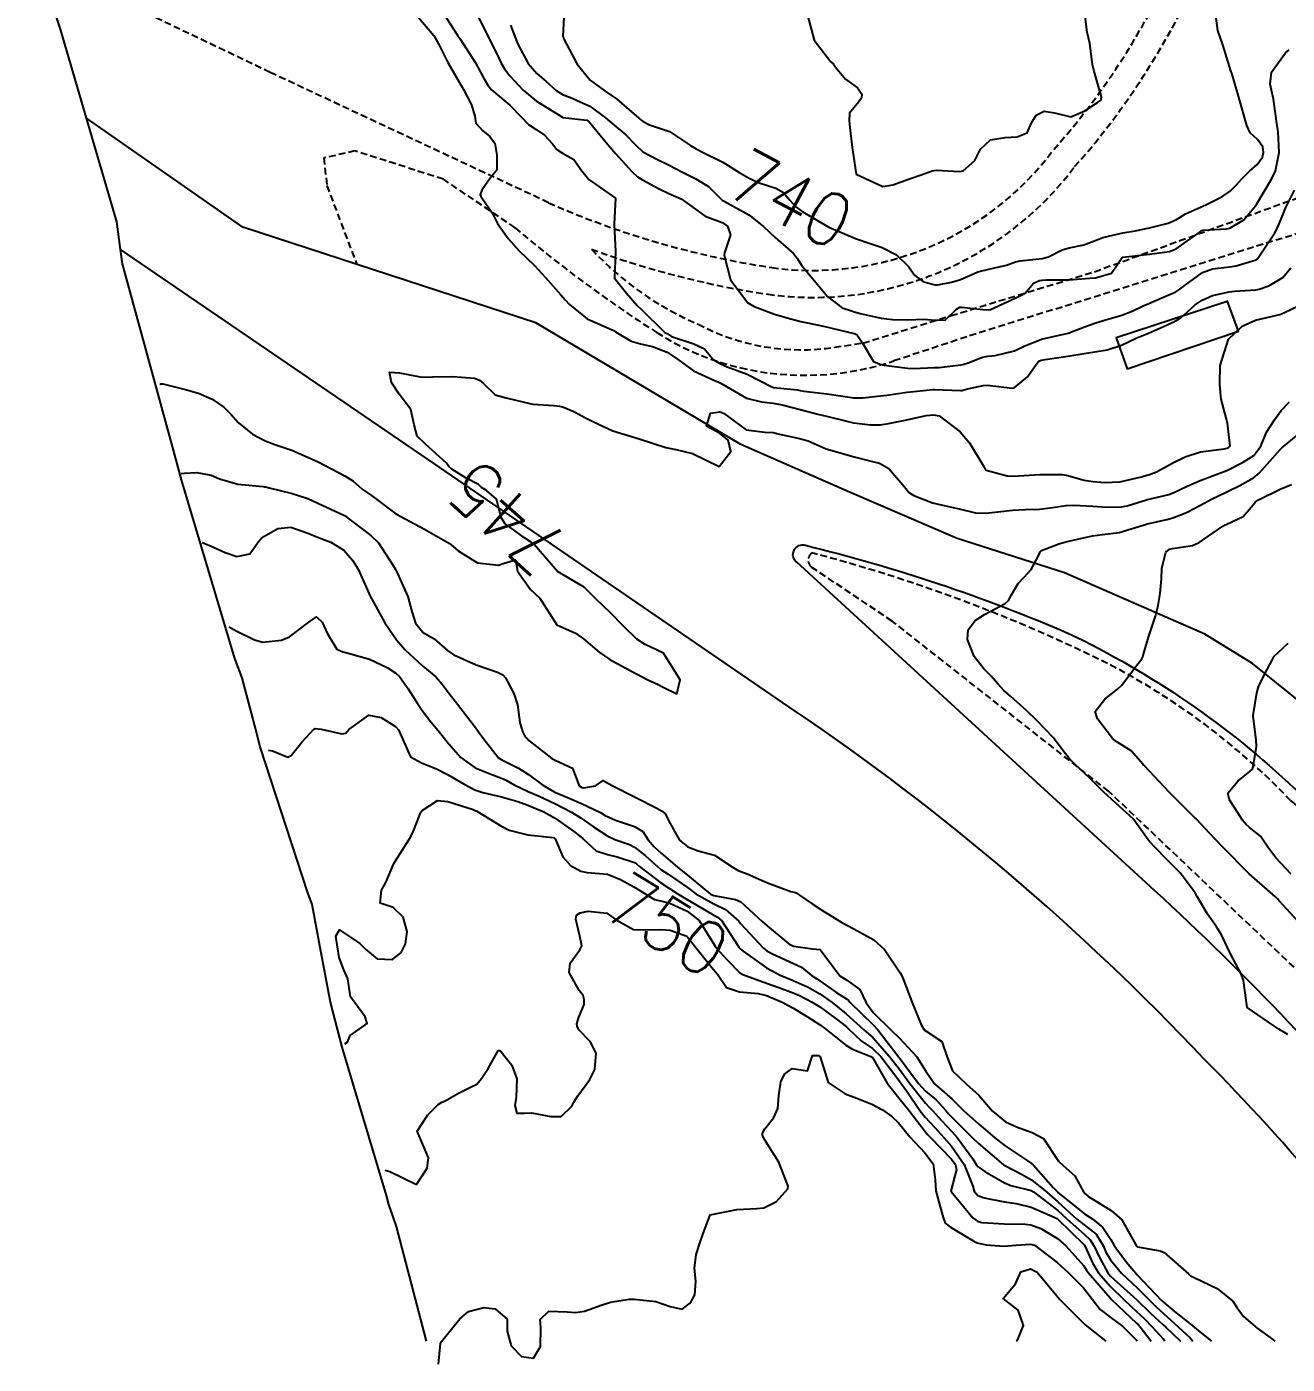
# Model space of a CAD drawing. Header units: metres. Extents: x 292545 to 299085, y 7450245 to 7463078.
# Drawn here: x 298630.8 to 298725.1, y 7450248.2 to 7450348.3 of the extents above; entities that cross this region are included whole.
import ezdxf
from ezdxf.enums import TextEntityAlignment as Align

# ---------------------------------------------------------------- set-up
doc = ezdxf.new("R2010")
doc.units = ezdxf.units.M
doc.linetypes.add('DASHED', pattern=[0.75, 0.5, -0.25])
for name, color, linetype in [('Area', 45, 'Continuous'), ('Canteiro', 45, 'DASHED'), ('Cotas', 45, 'Continuous'), ('Curvas de Nivel 1m', 11, 'Continuous'), ('Curvas de Nivel 5m', 15, 'Continuous'), ('Edificações', 30, 'Continuous'), ('Vias Primárias', 230, 'Continuous'), ('Vias Secundárias', 230, 'DASHED')]:
    doc.layers.add(name, color=color, linetype=linetype)
doc.styles.add('Style-STANDARD', font='STANDARD.shx')

msp = doc.modelspace()

# ---------------------------------------------------------------- linework, layer by layer
at = {"layer": 'Area'}
msp.add_polyline3d([(298660.71, 7450249.95, 756.61), (298658.45, 7450258.51, 760.94), (298657.88, 7450260.17, 765.58), (298657.7, 7450260.84, 765.24), (298654.4, 7450271.95, 750.36), (298653.52, 7450275.31, 750.09), (298652.87, 7450278.73, 758.83), (298652.14, 7450282.62, 764.3), (298651.82, 7450283.49, 763.78), (298648.25, 7450294.41, 749.06), (298647.87, 7450295.99, 758.89), (298646.91, 7450299.58, 748.51), (298646.36, 7450301.02, 749.22), (298642.38, 7450314.4, 745.64), (298641.7, 7450316.89, 745.4), (298637.96, 7450330.57, 744.81), (298637.81, 7450331.65, 744.82), (298637.54, 7450333.7, 744.84), (298633.31, 7450348.13, 744.28), (298630.79, 7450355.68, 744.31)], dxfattribs=at)
at = {"layer": 'Canteiro'}
msp.add_lwpolyline([(298748.26, 7450249.95), (298742.39, 7450258.86), (298727.8, 7450275.85), (298711.77, 7450291.08), (298695.55, 7450303.83), (298689.55, 7450307.85, -0.533471), (298689.55, 7450308.93, -0.051391), (298711.68, 7450300.65, -0.082781), (298725.4, 7450290.38, -0.064343), (298738.25, 7450277.12, -0.030883), (298752.03, 7450258.5, -0.023916), (298757.8, 7450249.95, -0.023916)], format="xyb", dxfattribs=at)
at = {"layer": 'Curvas de Nivel 1m', "flags": 128}
for points, elevation in [([(298659.54, 7450349.67), (298660.99, 7450347.99), (298661.25, 7450347.65), (298661.63, 7450346.99), (298662.3, 7450345.64), (298662.95, 7450344.52), (298663.48, 7450343.62), (298664.08, 7450342.47), (298664.31, 7450341.62), (298664.39, 7450341.1), (298664.9, 7450340.55), (298665.42, 7450340.13), (298665.83, 7450339.6), (298665.98, 7450338.69), (298665.96, 7450337.59), (298665.47, 7450336.99), (298664.85, 7450336.08), (298664.72, 7450335.74), (298664.76, 7450335.61), (298664.84, 7450335.51), (298665.62, 7450334.39), (298666.02, 7450333.59), (298666.81, 7450332.46), (298667.61, 7450331.57), (298668.78, 7450330.44), (298669.62, 7450329.55), (298670.76, 7450328.25), (298671.09, 7450327.87), (298671.4, 7450327.53), (298672.74, 7450326.44), (298674.59, 7450325.62), (298674.72, 7450325.57), (298674.85, 7450325.49), (298676.02, 7450324.78), (298676.71, 7450324.59), (298677.63, 7450324.38), (298678.71, 7450323.95), (298679.49, 7450323.43), (298680.69, 7450322.57), (298682.21, 7450321.86), (298682.68, 7450321.67), (298683.15, 7450321.39), (298684.66, 7450320.52), (298685.77, 7450320.25), (298686.66, 7450320.15), (298687.33, 7450320.01), (298688.66, 7450319.66), (298690, 7450319.31), (298690.65, 7450319.16), (298692.15, 7450318.78), (298692.65, 7450318.68), (298693.92, 7450318.53), (298694.65, 7450318.52), (298695.28, 7450318.61), (298696.65, 7450318.9), (298698.11, 7450319.21), (298698.65, 7450319.26), (298699.07, 7450319.2), (298700.64, 7450318), (298701.35, 7450317.17), (298702.43, 7450315.34), (298702.55, 7450315.16), (298702.6, 7450315.13), (298704.17, 7450314.71), (298704.6, 7450314.68), (298705.02, 7450314.7), (298706.6, 7450314.81), (298708.31, 7450314.8), (298708.6, 7450314.75), (298709.91, 7450314.38), (298710.59, 7450314.27), (298711.45, 7450314.2), (298712.59, 7450314.24), (298714.21, 7450314.62), (298714.6, 7450314.75), (298714.81, 7450314.8), (298715.33, 7450315), (298716.15, 7450315.46), (298716.61, 7450315.69), (298717.47, 7450316.12), (298718.62, 7450316.49), (298720.4, 7450316.72), (298720.62, 7450316.78), (298720.73, 7450316.83), (298720.85, 7450316.94), (298720.65, 7450318.65), (298720.58, 7450318.94), (298720.17, 7450320.45), (298720.12, 7450320.95), (298720.07, 7450321.57), (298720.09, 7450322.95), (298720.72, 7450324.94), (298721.75, 7450325.91), (298722.74, 7450326.34), (298724.66, 7450326.81), (298724.74, 7450326.84), (298724.78, 7450326.86), (298724.86, 7450326.89), (298726.12, 7450327.51)], 744), ([(298661.75, 7450349.64), (298662.98, 7450347.75), (298663.05, 7450347.63), (298663.19, 7450347.42), (298664.36, 7450345.62), (298664.95, 7450344.54), (298665.29, 7450343.95), (298665.58, 7450343.6), (298666.93, 7450342.43), (298667.79, 7450341.57), (298668.34, 7450341), (298668.9, 7450340.61), (298669.54, 7450340.19), (298670.13, 7450339.55), (298670.47, 7450339.13), (298670.89, 7450338.86), (298671.72, 7450338.37), (298672.34, 7450337.52), (298672.86, 7450336.89), (298674.84, 7450335.49), (298674.75, 7450333.56), (298674.75, 7450333.49), (298674.81, 7450332.51), (298674.85, 7450331.49), (298674.77, 7450329.49), (298675.66, 7450328.37), (298676.46, 7450327.46), (298676.75, 7450327.19), (298678.54, 7450325.44), (298678.66, 7450325.38), (298678.72, 7450325.35), (298679.04, 7450325.12), (298680.71, 7450324.59), (298681.5, 7450324.2), (298682.16, 7450323.4), (298682.7, 7450323.09), (298683.21, 7450322.87), (298684.69, 7450322.3), (298686.54, 7450321.35), (298686.67, 7450321.32), (298688.47, 7450321.13), (298688.67, 7450321.09), (298688.95, 7450321.04), (298690.67, 7450320.84), (298692.03, 7450320.64), (298692.67, 7450320.55), (298693.37, 7450320.55), (298694.67, 7450320.69), (298695.16, 7450320.75), (298696.67, 7450320.96), (298698.63, 7450321.16), (298698.67, 7450321.16), (298698.72, 7450321.16), (298700.67, 7450321.09), (298700.76, 7450321.09), (298701.1, 7450321.18), (298702.37, 7450321.47), (298702.68, 7450321.49), (298704.53, 7450321.27), (298704.68, 7450321.29), (298705.69, 7450322.12), (298706.37, 7450323.11), (298706.53, 7450323.28), (298706.71, 7450323.35), (298707.01, 7450323.41), (298708.71, 7450323.66), (298709.93, 7450323.85), (298710.71, 7450323.98), (298711.64, 7450324.12), (298712.72, 7450324.48), (298713.86, 7450325.02), (298714.73, 7450325.38), (298715.86, 7450325.87), (298716.74, 7450326.27), (298717.18, 7450326.54), (298717.65, 7450326.98), (298718.24, 7450327.49), (298718.76, 7450327.85), (298719.52, 7450328.19), (298720.77, 7450328.47), (298721.18, 7450328.52), (298722.77, 7450328.62), (298723.03, 7450328.66), (298723.75, 7450328.91), (298724.78, 7450329.55), (298725.39, 7450330.28)], 743), ([(298664.26, 7450349.62), (298664.99, 7450348.22), (298665.3, 7450347.61), (298665.86, 7450346.48), (298666.3, 7450345.59), (298666.54, 7450345.17), (298666.95, 7450344.65), (298667.95, 7450343.57), (298668.93, 7450342.74), (298670.88, 7450341.54), (298670.9, 7450341.53), (298670.91, 7450341.52), (298672.7, 7450341.31), (298672.91, 7450341.18), (298674.28, 7450339.5), (298674.88, 7450338.81), (298676.08, 7450337.47), (298676.49, 7450337.09), (298676.86, 7450336.86), (298678.11, 7450336.19), (298678.85, 7450335.83), (298679.77, 7450335.43), (298680.84, 7450334.65), (298681.55, 7450334.13), (298682.83, 7450333.65), (298683.23, 7450333.39), (298683.46, 7450332.74), (298683.01, 7450331.39), (298682.97, 7450331.21), (298683.45, 7450329.38), (298684.76, 7450327.66), (298685.23, 7450327.37), (298686.74, 7450326.8), (298687.87, 7450326.47), (298688.73, 7450326.26), (298690.06, 7450325.97), (298690.73, 7450325.82), (298691.15, 7450325.72), (298692.72, 7450325.35), (298692.9, 7450325.27), (298693.31, 7450324.68), (298694.15, 7450323.26), (298694.7, 7450323.03), (298694.96, 7450322.98), (298696.7, 7450322.76), (298697.18, 7450322.74), (298698.7, 7450322.8), (298699.07, 7450322.82), (298700.7, 7450323.01), (298700.84, 7450323.04), (298701.23, 7450323.17), (298702.31, 7450323.57), (298702.71, 7450323.65), (298703.26, 7450323.71), (298704.71, 7450324.05), (298705.44, 7450324.4), (298706.72, 7450324.92), (298707.5, 7450325.1), (298708.73, 7450325.39), (298709.95, 7450325.85), (298710.73, 7450326.13), (298711.45, 7450326.34), (298712.74, 7450326.72), (298713.52, 7450327.03), (298714.34, 7450327.42), (298714.75, 7450327.59), (298715.74, 7450328.02), (298716.77, 7450328.47), (298717.09, 7450328.67), (298717.47, 7450328.98), (298718.78, 7450329.93), (298719.53, 7450330.2), (298720.79, 7450330.34), (298721.3, 7450330.43), (298722.79, 7450330.87), (298722.87, 7450330.92), (298723.05, 7450331.17), (298724.19, 7450332.9), (298724.41, 7450333.31), (298724.83, 7450334.35), (298724.99, 7450334.74), (298725.07, 7450334.89), (298725.67, 7450336.07)], 742), ([(298667, 7450348.42), (298667.32, 7450347.58), (298667.54, 7450347.01), (298668.32, 7450345.57), (298668.96, 7450344.82), (298669.63, 7450344.23), (298670.4, 7450343.54), (298670.94, 7450343.21), (298671.42, 7450343.04), (298672.93, 7450342.37), (298674.11, 7450341.5), (298674.91, 7450340.81), (298675.63, 7450340.21), (298676.34, 7450339.47), (298676.89, 7450338.96), (298677.94, 7450338.39), (298678.87, 7450337.95), (298679.87, 7450337.43), (298680.86, 7450336.93), (298681.8, 7450336.36), (298682.77, 7450335.39), (298682.81, 7450335.35), (298682.84, 7450335.33), (298682.97, 7450335.26), (298684.83, 7450334.24), (298685.93, 7450333.36), (298686.81, 7450332.54), (298688.17, 7450331.33), (298688.45, 7450330.99), (298688.78, 7450330.48), (298689.71, 7450329.31), (298690.75, 7450328.1), (298691.8, 7450327.28), (298692.5, 7450327.04), (298692.74, 7450326.97), (298693.16, 7450326.84), (298694.74, 7450326.5), (298695.58, 7450326.39), (298696.73, 7450326.37), (298697.95, 7450326.43), (298698.73, 7450326.36), (298699.55, 7450326.38), (298700.38, 7450327.18), (298700.61, 7450327.32), (298700.75, 7450327.33), (298702.35, 7450327.16), (298702.74, 7450327.13), (298702.9, 7450327.16), (298704.17, 7450327.72), (298704.76, 7450328), (298705.5, 7450328.38), (298706.12, 7450329.12), (298706.58, 7450329.31), (298706.78, 7450329.35), (298707.05, 7450329.38), (298708.78, 7450329.38), (298710.35, 7450329.5), (298710.78, 7450329.53), (298711.97, 7450329.86), (298712.76, 7450331.04), (298712.78, 7450331.05), (298712.81, 7450331.06), (298714.8, 7450331.28), (298716.3, 7450331.49), (298716.8, 7450331.69), (298718.6, 7450332.96), (298718.72, 7450333.06), (298718.81, 7450333.09), (298720.57, 7450333.19), (298720.82, 7450333.24), (298721.88, 7450333.87), (298722.75, 7450334.92), (298722.79, 7450334.98), (298722.84, 7450335.05), (298723.95, 7450336.9), (298724.24, 7450337.53), (298724.51, 7450338.9), (298724.45, 7450340.44), (298724.37, 7450340.9), (298724.19, 7450342.16), (298724.08, 7450342.9), (298723.84, 7450344.02), (298723.95, 7450344.91), (298724.98, 7450346.37), (298725.27, 7450346.59)], 741), ([(298689.24, 7450349.08), (298689.72, 7450347.31), (298690.97, 7450345.68), (298691.17, 7450345.5), (298691.31, 7450345.29), (298692.06, 7450344.39), (298692.95, 7450343.75), (298693.28, 7450343.27), (298693.25, 7450342.96), (298692.93, 7450342.53), (298692.35, 7450341.85), (298692.33, 7450341.28), (298692.39, 7450340.76), (298692.56, 7450339.27), (298692.86, 7450337.27), (298694.85, 7450336.35), (298695.61, 7450336.49), (298696.86, 7450336.94), (298697.72, 7450337.22), (298698.54, 7450337.53), (298698.87, 7450337.59), (298700.56, 7450337.49), (298700.87, 7450337.53), (298701.75, 7450338.3), (298702.16, 7450339.16), (298702.9, 7450339.84), (298704.01, 7450340.03), (298704.9, 7450340.07), (298705.66, 7450340.37), (298705.97, 7450341.12), (298706.34, 7450341.7), (298706.92, 7450341.99), (298707.71, 7450341.88), (298708.92, 7450341.56), (298709.97, 7450342.02), (298710.93, 7450342.64), (298711.18, 7450342.81), (298711.22, 7450343.06), (298710.95, 7450344.01), (298710.64, 7450345.06), (298710.54, 7450345.49), (298710.35, 7450347.07), (298710.15, 7450347.91), (298710, 7450349.07)], 739), ([(298725.16, 7450272.88), (298724.49, 7450273.28), (298724.11, 7450273.54), (298722.12, 7450274.92), (298721.84, 7450276.92), (298721.66, 7450277.42), (298720.88, 7450278.93), (298720.19, 7450280.36), (298719.82, 7450280.95), (298719.15, 7450281.89), (298718.52, 7450282.97), (298718.41, 7450283.16), (298718.23, 7450283.49), (298717.1, 7450284.98), (298716.26, 7450285.84), (298715.12, 7450287.01), (298714.71, 7450287.45), (298714.28, 7450288.05), (298713.58, 7450289.03), (298712.3, 7450290.21), (298711.38, 7450291.05), (298710.33, 7450292.1), (298709.28, 7450293.08), (298708.8, 7450293.54), (298708.35, 7450294.12), (298707.62, 7450295.1), (298706.38, 7450296.4), (298705.64, 7450297.12), (298704.4, 7450298.21), (298703.91, 7450298.64), (298703.45, 7450299.14), (298702.96, 7450299.7), (298702.42, 7450300.25), (298701.7, 7450301.17), (298701.19, 7450302.44), (298701.24, 7450303.17), (298701.77, 7450303.87), (298702.47, 7450304.32), (298704.02, 7450305.14), (298704.26, 7450305.36), (298704.49, 7450305.79), (298704.98, 7450306.65), (298705.44, 7450307.12), (298705.96, 7450307.68), (298706.53, 7450308.76), (298706.62, 7450309.02), (298706.74, 7450309.11), (298708.03, 7450309.6), (298708.54, 7450309.76), (298709.43, 7450309.97), (298710.54, 7450310.2), (298711.3, 7450310.3), (298712.55, 7450310.46), (298714.34, 7450311.01), (298714.5, 7450311.07), (298714.55, 7450311.08), (298716.12, 7450311.43), (298716.56, 7450311.55), (298717.58, 7450311.96), (298718.58, 7450312.47), (298718.9, 7450312.65), (298719.45, 7450312.96), (298720.59, 7450313.51), (298721.56, 7450313.97), (298722.6, 7450314.55), (298723.03, 7450314.91), (298724.62, 7450316.69), (298724.72, 7450316.79), (298724.84, 7450316.89), (298725.82, 7450317.69)], 746), ([(298642.34, 7450314.87), (298642.59, 7450314.89), (298643.51, 7450314.95), (298644.59, 7450314.74), (298645.22, 7450314.47), (298646.59, 7450314.07), (298648.48, 7450313.9), (298648.58, 7450313.89), (298648.66, 7450313.87), (298648.92, 7450313.8), (298650.58, 7450313.41), (298651.82, 7450313), (298652.57, 7450312.65), (298654.56, 7450311.73), (298656.54, 7450310.24), (298657.11, 7450309.69), (298658.21, 7450307.99), (298658.38, 7450307.68), (298658.51, 7450307.45), (298659.31, 7450305.67), (298659.6, 7450304.54), (298659.88, 7450303.67), (298660.46, 7450302.98), (298661.29, 7450302.49), (298662.28, 7450301.63), (298662.44, 7450301.5), (298662.76, 7450301.31), (298664.43, 7450300.55), (298666.01, 7450300.01), (298666.42, 7450299.81), (298666.61, 7450299.59), (298667.23, 7450298.41), (298667.52, 7450297.57), (298667.69, 7450296.25), (298667.88, 7450295.57), (298668.05, 7450295.26), (298668.36, 7450294.9), (298670.08, 7450293.54), (298670.34, 7450293.43), (298671.63, 7450292.82), (298672.12, 7450291.51), (298672.32, 7450291.38), (298672.49, 7450291.34), (298673.35, 7450291.5), (298673.92, 7450291.9), (298674.32, 7450291.67), (298674.64, 7450291.49), (298676.31, 7450290.64), (298677.93, 7450289.82), (298678.3, 7450289.64), (298678.57, 7450289.44), (298678.82, 7450288.9), (298679.65, 7450287.43), (298680.27, 7450286.93), (298681.03, 7450286.64), (298682.26, 7450286.32), (298683.66, 7450285.38), (298684.04, 7450285.17), (298684.24, 7450285.1), (298684.69, 7450284.91), (298686.23, 7450284.24), (298687.98, 7450283.58), (298688.22, 7450283.53), (298688.38, 7450283.49), (298688.62, 7450283.32), (298689.57, 7450282.66), (298690.21, 7450282.24), (298691.79, 7450281.28), (298692.2, 7450281.04), (298692.68, 7450280.79), (298694.18, 7450279.97), (298694.98, 7450279.24), (298696.16, 7450277.5), (298696.29, 7450277.23), (298696.39, 7450276.99), (298697.08, 7450275.22), (298697.76, 7450273.56), (298697.98, 7450273.21), (298698.1, 7450273.14), (298699.26, 7450272.36), (298699.68, 7450271.19), (298700.07, 7450270.16), (298701.11, 7450269.17), (298702.04, 7450268.34), (298703.05, 7450267.15), (298704.03, 7450266.36), (298704.87, 7450265.97), (298706.02, 7450265.56), (298706.88, 7450265.1), (298707.99, 7450263.41), (298708.35, 7450263.08), (298709.23, 7450262.32), (298709.9, 7450261.07), (298709.96, 7450260.99), (298710.27, 7450260.75), (298711.94, 7450259.71), (298712.74, 7450259.03), (298713.79, 7450257.14), (298713.88, 7450257.02), (298713.91, 7450257), (298715.62, 7450256.71), (298715.91, 7450256.57), (298717.72, 7450254.97), (298717.89, 7450254.83), (298718.15, 7450254.7), (298719.88, 7450253.89), (298721.04, 7450252.93), (298721.37, 7450252.43), (298721.85, 7450251.79), (298722.87, 7450250.91), (298723.83, 7450250.21), (298724.18, 7450249.95)], 746), ([(298726.2, 7450281.04), (298724.52, 7450282.9), (298724.38, 7450283.05), (298724.23, 7450283.2), (298722.28, 7450284.92), (298722.24, 7450284.95), (298720.27, 7450286.94), (298719.29, 7450287.96), (298718.36, 7450288.97), (298718.33, 7450289), (298718.29, 7450289.04), (298716.31, 7450290.99), (298714.4, 7450293.02), (298714.37, 7450293.05), (298714.34, 7450293.1), (298713.44, 7450294.11), (298712.36, 7450294.79), (298712.05, 7450295.04), (298710.92, 7450296.52), (298710.75, 7450297.06), (298711.47, 7450297.98), (298712.41, 7450298.73), (298712.75, 7450299.03), (298713.7, 7450300.3), (298714.23, 7450301.01), (298714.3, 7450301.15), (298714.44, 7450301.61), (298714.75, 7450302.71), (298714.86, 7450303.01), (298715.27, 7450304.21), (298715.45, 7450305), (298715.6, 7450305.89), (298715.71, 7450307), (298715.74, 7450307.77), (298716.04, 7450308.99), (298716.32, 7450309.21), (298716.54, 7450309.25), (298718.03, 7450309.49), (298718.54, 7450309.71), (298720.31, 7450310.94), (298720.47, 7450311.03), (298720.55, 7450311.06), (298721.83, 7450311.66), (298722.58, 7450312.54), (298722.74, 7450312.76), (298722.97, 7450312.91), (298724.59, 7450313.71), (298725.43, 7450314.04)], 747), ([(298643.91, 7450309.71), (298644.53, 7450309.47), (298645.65, 7450308.96), (298646.52, 7450308.66), (298647.48, 7450308.86), (298648.17, 7450309.8), (298648.33, 7450310.01), (298648.54, 7450310.17), (298649.59, 7450310.75), (298650.55, 7450310.85), (298651.91, 7450310.39), (298652.54, 7450310.12), (298653.54, 7450309.74), (298654.53, 7450309.13), (298655.18, 7450308.38), (298655.6, 7450307.71), (298656.48, 7450305.7), (298657.58, 7450303.69), (298658.45, 7450302.42), (298659.1, 7450301.67), (298660.42, 7450300.46), (298661.4, 7450299.65), (298661.89, 7450299.12), (298662.4, 7450298.41), (298663.03, 7450297.62), (298664.38, 7450295.86), (298664.55, 7450295.61), (298665.01, 7450294.96), (298666.09, 7450293.59), (298666.34, 7450293.44), (298667.6, 7450292.83), (298668.33, 7450292.34), (298669.41, 7450291.55), (298670.32, 7450291.03), (298671.2, 7450290.64), (298672.3, 7450290.19), (298673.73, 7450289.5), (298674.08, 7450289.29), (298674.29, 7450289.17), (298674.84, 7450288.93), (298676.28, 7450288.45), (298676.89, 7450288.07), (298677.3, 7450287.45), (298677.75, 7450286.93), (298678.26, 7450286.46), (298679.47, 7450285.43), (298680.24, 7450284.81), (298681.96, 7450283.4), (298682.22, 7450283.28), (298683.84, 7450283), (298684.22, 7450282.82), (298685.82, 7450281.35), (298686.2, 7450281.02), (298687.83, 7450279.68), (298688.18, 7450279.49), (298689.6, 7450279.31), (298690.13, 7450279.26), (298690.17, 7450279.24), (298691.64, 7450277.29), (298692.15, 7450276.95), (298693.14, 7450276.26), (298693.61, 7450275.26), (298694.12, 7450274.54), (298695.46, 7450273.24), (298696.1, 7450272.61), (298697.41, 7450271.22), (298698.07, 7450270.14), (298698.71, 7450269.2), (298699.44, 7450268.58), (298700.04, 7450268.04), (298700.92, 7450267.17), (298702.02, 7450266.2), (298703.24, 7450265.15), (298704, 7450264.55), (298705.65, 7450263.45), (298705.98, 7450263.23), (298706.12, 7450263.11), (298707.61, 7450261.45), (298707.95, 7450261.09), (298707.96, 7450261.07), (298708.06, 7450260.99), (298709.94, 7450259.46), (298710.57, 7450259.06), (298711.32, 7450258.45), (298711.92, 7450257.55), (298712.2, 7450257.04), (298713.2, 7450255.73), (298713.78, 7450255.02), (298713.89, 7450254.9), (298715.72, 7450252.99), (298715.79, 7450252.92), (298715.86, 7450252.86), (298716.69, 7450252.15), (298717.85, 7450251.23), (298718.17, 7450250.97), (298719.44, 7450249.95)], 747), ([(298645.93, 7450303.4), (298646.46, 7450303.11), (298647.84, 7450302.42), (298648.45, 7450302.26), (298649.85, 7450302.39), (298650.45, 7450302.64), (298651.9, 7450303.76), (298652.47, 7450304.15), (298652.91, 7450303.75), (298653.27, 7450302.93), (298654, 7450301.73), (298654.44, 7450301.54), (298654.68, 7450301.49), (298656.43, 7450300.97), (298657.75, 7450300.36), (298658.42, 7450299.93), (298658.68, 7450299.68), (298659.33, 7450298.75), (298660.03, 7450297.66), (298660.39, 7450297.15), (298661.03, 7450296.3), (298661.57, 7450295.64), (298662.36, 7450294.67), (298663.28, 7450293.62), (298664.34, 7450292.84), (298665.59, 7450292.34), (298666.33, 7450292.08), (298666.66, 7450291.92), (298667.27, 7450291.58), (298668.32, 7450291.08), (298669.14, 7450290.72), (298670.3, 7450290.18), (298671.55, 7450289.53), (298672.29, 7450289.07), (298673.21, 7450288.44), (298674.28, 7450287.74), (298674.81, 7450287.48), (298675.9, 7450287.1), (298676.27, 7450286.92), (298677.08, 7450286.28), (298678.01, 7450285.44), (298678.25, 7450285.25), (298678.79, 7450284.89), (298680.23, 7450283.88), (298680.87, 7450283.41), (298682.22, 7450282.66), (298683.07, 7450282.25), (298684.07, 7450281.37), (298684.2, 7450281.2), (298685.93, 7450279.35), (298686.17, 7450279.16), (298686.59, 7450278.92), (298688.16, 7450278.21), (298688.76, 7450277.93), (298689.52, 7450277.31), (298689.91, 7450277.06), (298690.15, 7450276.91), (298691.42, 7450276.01), (298692.14, 7450275.55), (298692.29, 7450275.43), (298692.42, 7450275.28), (298694.11, 7450273.63), (298694.47, 7450273.25), (298695.82, 7450271.5), (298696.03, 7450271.23), (298696.08, 7450271.16), (298697.52, 7450269.22), (298698.05, 7450268.66), (298698.84, 7450268), (298699.58, 7450267.19), (298699.78, 7450266.94), (298700.03, 7450266.69), (298701.57, 7450265.16), (298702.01, 7450264.74), (298703.89, 7450263.14), (298703.98, 7450263.08), (298705.28, 7450262.42), (298705.97, 7450262.02), (298707.12, 7450261.1), (298707.95, 7450260.36), (298709.38, 7450259.08), (298709.93, 7450258.65), (298710.82, 7450257.95), (298711.36, 7450257.05), (298711.53, 7450256.66), (298711.9, 7450256.02), (298712.72, 7450255.03), (298713.88, 7450253.92), (298714.81, 7450253.01), (298715.34, 7450252.48), (298715.85, 7450252.02), (298716.99, 7450250.98), (298717.83, 7450250.22), (298718.05, 7450249.95)], 748), ([(298725.41, 7450284.88), (298724.26, 7450286.11), (298723.66, 7450286.91), (298723.11, 7450287.74), (298722.29, 7450288.39), (298722.01, 7450288.64), (298721.77, 7450288.93), (298720.79, 7450290.46), (298720.67, 7450290.94), (298721.41, 7450291.85), (298722.34, 7450292.59), (298722.51, 7450292.75), (298722.58, 7450292.92), (298722.83, 7450294.44), (298722.8, 7450294.92), (298722.58, 7450296.73), (298722.59, 7450296.92), (298722.85, 7450298.47), (298722.97, 7450298.91), (298723.44, 7450299.89), (298723.99, 7450300.9), (298724.14, 7450301.2), (298724.44, 7450301.48), (298725.18, 7450302.17)], 748), ([(298648.89, 7450294.17), (298649.19, 7450294.12), (298650.34, 7450293.65), (298650.59, 7450293.78), (298651.37, 7450294.76), (298652.27, 7450295.75), (298652.37, 7450295.79), (298652.83, 7450295.75), (298654.37, 7450295.38), (298654.67, 7450295.43), (298654.9, 7450295.72), (298656.38, 7450296.78), (298657.31, 7450296.62), (298658.38, 7450295.94), (298658.6, 7450295.68), (298658.84, 7450295.2), (298659.5, 7450293.67), (298660.34, 7450293.23), (298661.45, 7450292.76), (298662.33, 7450292.33), (298663.52, 7450291.62), (298664.32, 7450291.19), (298664.93, 7450290.99), (298666.31, 7450290.68), (298667.55, 7450290.33), (298668.3, 7450290.05), (298669.48, 7450289.55), (298670.29, 7450289.11), (298671.7, 7450288.11), (298672.27, 7450287.67), (298672.37, 7450287.61), (298672.46, 7450287.52), (298673.39, 7450286.63), (298674.26, 7450286.35), (298674.97, 7450286.19), (298676.26, 7450285.76), (298676.43, 7450285.65), (298676.65, 7450285.46), (298678.23, 7450284.24), (298679.47, 7450283.43), (298680.22, 7450283), (298681.23, 7450282.39), (298682.21, 7450281.83), (298682.49, 7450281.68), (298682.8, 7450281.39), (298684, 7450279.55), (298684.11, 7450279.37), (298684.14, 7450279.34), (298684.17, 7450279.3), (298684.41, 7450279.13), (298686.16, 7450277.89), (298687.17, 7450277.34), (298688.15, 7450276.93), (298689.26, 7450276.43), (298690.14, 7450275.94), (298691.07, 7450275.29), (298692.12, 7450274.44), (298693.41, 7450273.26), (298693.79, 7450272.94), (298694.1, 7450272.67), (298695.36, 7450271.24), (298696.07, 7450270.31), (298696.88, 7450269.22), (298698.04, 7450267.76), (298698.3, 7450267.48), (298698.57, 7450267.2), (298699.26, 7450266.43), (298700.02, 7450265.64), (298700.42, 7450265.18), (298701.58, 7450263.58), (298701.85, 7450263.16), (298701.98, 7450262.98), (298702.49, 7450262.64), (298703.97, 7450261.78), (298704.43, 7450261.59), (298705.96, 7450261.21), (298706.14, 7450261.11), (298707.94, 7450259.71), (298708.66, 7450259.08), (298709.92, 7450257.95), (298710.38, 7450257.53), (298710.68, 7450257.06), (298711.06, 7450256.2), (298711.69, 7450255.04), (298711.89, 7450254.8), (298713.86, 7450253.02), (298714.89, 7450252.04), (298715.84, 7450251.16), (298716.03, 7450250.99), (298717.14, 7450249.95)], 749), ([(298657.62, 7450262.73), (298657.97, 7450262.63), (298659.96, 7450261.66), (298660.75, 7450262.88), (298660.86, 7450263.65), (298660.01, 7450265.66), (298660.81, 7450266.87), (298661.59, 7450267.64), (298661.86, 7450267.82), (298662.04, 7450267.91), (298663.15, 7450268.52), (298664.05, 7450268.98), (298664.48, 7450269.18), (298664.83, 7450269.6), (298665.33, 7450270.34), (298666.01, 7450271.59), (298666.03, 7450271.64), (298666.08, 7450271.68), (298666.18, 7450271.69), (298666.3, 7450271.59), (298667.09, 7450270.59), (298667.46, 7450269.57), (298667.42, 7450268.19), (298667.32, 7450267.57), (298667.46, 7450267.01), (298668.03, 7450267.01), (298668.56, 7450267.02), (298670.02, 7450266.74), (298670.79, 7450266.76), (298671.59, 7450267.52), (298671.74, 7450267.82), (298672.04, 7450268.3), (298672.94, 7450269.51), (298673.31, 7450270.26), (298673.4, 7450271.5), (298672.95, 7450272.36), (298672.1, 7450273.23), (298671.97, 7450273.52), (298671.95, 7450273.68), (298672.11, 7450274.19), (298672.5, 7450275.14), (298672.51, 7450275.51), (298672.44, 7450275.82), (298672.14, 7450276.18), (298671.39, 7450277.53), (298671.45, 7450278.24), (298672.17, 7450279.22), (298672.33, 7450279.52), (298672.18, 7450280.25), (298671.88, 7450281.52), (298671.92, 7450281.81), (298672.21, 7450281.99), (298672.81, 7450282.11), (298674.21, 7450281.96), (298674.9, 7450281.48), (298676.19, 7450280.74), (298676.93, 7450280.72), (298678.19, 7450280.74), (298678.94, 7450280.69), (298680.19, 7450280.24), (298680.87, 7450279.41), (298682.16, 7450277.78), (298682.34, 7450277.58), (298682.47, 7450277.4), (298683.16, 7450276.4), (298684.14, 7450276.08), (298685.53, 7450275.97), (298686.14, 7450275.81), (298687.28, 7450275.34), (298688.13, 7450274.88), (298689.22, 7450274.21), (298690.11, 7450273.63), (298690.58, 7450273.3), (298692.09, 7450272.09), (298692.59, 7450271.78), (298693.95, 7450271.25), (298694.08, 7450271.16), (298695.18, 7450269.24), (298696.04, 7450268.16), (298696.79, 7450267.22), (298698.02, 7450265.63), (298698.21, 7450265.4), (298698.4, 7450265.2), (298699.99, 7450263.55), (298700.26, 7450263.18), (298700.37, 7450262.79), (298699.96, 7450261.27), (298699.95, 7450261.18), (298699.96, 7450261.14), (298701.6, 7450259.16), (298701.93, 7450258.92), (298702.27, 7450258.82), (298703.93, 7450258.71), (298705.51, 7450258.7), (298705.93, 7450258.65), (298706.67, 7450258.36), (298707.92, 7450257.62), (298708.56, 7450257.08), (298709.9, 7450255.58), (298710.09, 7450255.26), (298710.22, 7450255.07), (298711.86, 7450253.18), (298712, 7450253.04), (298713.85, 7450251.29), (298713.98, 7450251.16), (298714.12, 7450251.02), (298714.93, 7450249.95)], 751), ([(298661.61, 7450248.21), (298661.76, 7450249.76), (298661.83, 7450249.91), (298663.21, 7450251.62), (298663.85, 7450252.15), (298665, 7450252.45), (298665.85, 7450252.35), (298666.74, 7450251.58), (298666.73, 7450250.68), (298667.03, 7450249.58), (298667.81, 7450248.78), (298668.71, 7450248.66), (298669.23, 7450249.55), (298669.26, 7450250.97), (298669.22, 7450251.55), (298669.85, 7450252.18), (298671.24, 7450252.14), (298671.85, 7450252.08), (298672.52, 7450252.18), (298673.85, 7450252.65), (298674.48, 7450252.86), (298675.86, 7450253.08), (298676.25, 7450253.08), (298677.86, 7450252.9), (298678.95, 7450252.53), (298679.85, 7450252.34), (298680.47, 7450252.8), (298680.79, 7450253.41), (298680.85, 7450254.44), (298680.76, 7450255.41), (298680.89, 7450256.42), (298681.2, 7450257.41), (298681.39, 7450257.93), (298681.94, 7450259.4), (298683.94, 7450259.8), (298685.43, 7450259.87), (298685.94, 7450259.92), (298686.89, 7450260.4), (298687.74, 7450261.33), (298687.77, 7450261.53), (298687.08, 7450263.34), (298686.01, 7450265.03), (298685.86, 7450265.35), (298685.86, 7450265.51), (298686.02, 7450265.83), (298686.69, 7450266.68), (298686.99, 7450267.34), (298687.06, 7450268.32), (298687.22, 7450269.34), (298687.49, 7450269.91), (298688.07, 7450270.35), (298689.21, 7450270.17), (298689.58, 7450271.31), (298690.08, 7450271.31), (298690.12, 7450271.3), (298690.16, 7450271.22), (298690.77, 7450269.29), (298692.04, 7450268.46), (298692.9, 7450268.12), (298694.04, 7450267.68), (298694.82, 7450267.24), (298695.54, 7450266.75), (298696.02, 7450266.28), (298696.87, 7450265.22), (298698, 7450264.04), (298698.62, 7450263.2), (298698.78, 7450262), (298698.82, 7450261.2), (298699.15, 7450259.99), (298699.36, 7450259.19), (298699.52, 7450258.78), (298699.93, 7450258.47), (298701.66, 7450257.42), (298701.91, 7450257.3), (298702.58, 7450257.15), (298703.91, 7450257.06), (298704.8, 7450257.13), (298705.91, 7450257.19), (298706.2, 7450257.11), (298707.9, 7450255.82), (298708.72, 7450255.08), (298709.88, 7450253.94), (298710.55, 7450253.06), (298711.12, 7450252.32), (298711.85, 7450251.76), (298712.81, 7450251.03), (298713.83, 7450250), (298713.86, 7450249.95)], 752), ([(298704.86, 7450249.95), (298704.94, 7450250.01), (298705.37, 7450251.12), (298704.99, 7450252.25), (298703.86, 7450253.14), (298704.79, 7450254.22), (298705.18, 7450255.12), (298705.9, 7450255.34), (298706.4, 7450255.1), (298707.87, 7450253.33), (298708.08, 7450253.09), (298709.85, 7450251.3), (298709.97, 7450251.19), (298710.12, 7450251.07), (298711.55, 7450249.95)], 753)]:
    msp.add_lwpolyline(points, dxfattribs=dict(at, elevation=elevation))
at = {"layer": 'Curvas de Nivel 5m', "flags": 128}
for points, elevation in [([(298671.01, 7450349.53), (298670.92, 7450347.59), (298670.94, 7450347.53), (298670.95, 7450347.5), (298670.98, 7450347.39), (298671.97, 7450345.52), (298672.95, 7450344.31), (298674.07, 7450343.5), (298674.93, 7450342.91), (298676.6, 7450341.46), (298676.77, 7450341.32), (298676.91, 7450341.22), (298677.4, 7450340.96), (298678.9, 7450340.47), (298680.47, 7450339.42), (298680.89, 7450339.17), (298681.37, 7450338.93), (298682.87, 7450338.17), (298684.16, 7450337.38), (298684.86, 7450336.97), (298685.59, 7450336.63), (298686.85, 7450336.23), (298687.42, 7450335.91), (298687.9, 7450335.33), (298688.35, 7450334.84), (298688.83, 7450334.49), (298690.82, 7450333.3), (298692.81, 7450332.47), (298693.99, 7450332.07), (298694.8, 7450331.79), (298695.89, 7450331.24), (298696.78, 7450330.37), (298697.25, 7450329.7), (298697.9, 7450329.21), (298698.77, 7450328.99), (298698.98, 7450328.99), (298699.99, 7450329.19), (298700.6, 7450329.36), (298700.78, 7450329.44), (298701.97, 7450329.97), (298702.78, 7450330.17), (298704.11, 7450330.46), (298704.79, 7450330.71), (298705.13, 7450330.79), (298706.79, 7450330.97), (298707.26, 7450331.1), (298708.27, 7450331.62), (298708.8, 7450331.76), (298709.9, 7450331.98), (298710.81, 7450332.35), (298711.32, 7450332.55), (298712.82, 7450332.89), (298713.73, 7450333.03), (298714.82, 7450333.26), (298716.2, 7450333.62), (298716.83, 7450333.89), (298717.51, 7450334.3), (298718.84, 7450334.92), (298718.88, 7450334.93), (298718.97, 7450334.96), (298720.22, 7450335.58), (298720.85, 7450336.01), (298721.32, 7450336.47), (298721.72, 7450336.93), (298722.29, 7450337.51), (298722.88, 7450337.99), (298723.26, 7450338.54), (298723.35, 7450338.91), (298723.3, 7450339.32), (298722.9, 7450339.87), (298722.35, 7450340.37), (298722.09, 7450340.93), (298721.78, 7450342.08), (298721.53, 7450342.93), (298720.96, 7450344.83), (298720.93, 7450344.94), (298720.9, 7450345), (298720.29, 7450346.95), (298719.92, 7450348.03), (298719.79, 7450348.95)], 740), ([(298640.76, 7450321.56), (298640.79, 7450321.57), (298640.83, 7450321.59), (298640.98, 7450321.59), (298642.67, 7450321.17), (298643.64, 7450320.89), (298644.66, 7450320.44), (298645.53, 7450319.84), (298646.1, 7450319.28), (298646.64, 7450318.68), (298647.69, 7450317.81), (298648.63, 7450317.32), (298649.36, 7450317.05), (298650.62, 7450316.62), (298652.6, 7450315.75), (298654.59, 7450314.69), (298655.2, 7450314.33), (298655.88, 7450313.71), (298656.3, 7450313.43), (298656.58, 7450313.24), (298658.32, 7450311.93), (298658.56, 7450311.77), (298658.74, 7450311.68), (298660.55, 7450310.71), (298662.42, 7450309.63), (298662.49, 7450309.59), (298662.53, 7450309.56), (298663.07, 7450309.09), (298664.52, 7450308.2), (298666.09, 7450308.02), (298666.52, 7450308.16), (298667.36, 7450308.42), (298667.52, 7450307.57), (298668.49, 7450306.2), (298669.18, 7450305.55), (298670.46, 7450303.54), (298671.86, 7450302.93), (298672.45, 7450302.5), (298673.63, 7450301.5), (298674.43, 7450300.96), (298675.61, 7450300.3), (298676.42, 7450299.87), (298677.21, 7450299.46), (298678.05, 7450299.08), (298678.41, 7450298.89), (298679.45, 7450298.39), (298679.7, 7450299.43), (298678.44, 7450301.44), (298677.07, 7450302.08), (298676.45, 7450302.47), (298675.42, 7450303.48), (298674.47, 7450304.44), (298673.38, 7450305.5), (298672.5, 7450306.36), (298670.51, 7450307.54), (298668.76, 7450309.56), (298668.54, 7450309.74), (298668.04, 7450310.06), (298666.56, 7450311.14), (298666.29, 7450311.58), (298665.95, 7450312.96), (298665.2, 7450313.6), (298664.82, 7450313.84), (298664.59, 7450314.05), (298663.68, 7450314.53), (298662.6, 7450315.19), (298662.38, 7450315.41), (298662.19, 7450315.64), (298660.62, 7450317.07), (298660, 7450317.67), (298659.79, 7450318.52), (298659.53, 7450319.67), (298658.67, 7450320.82), (298658.08, 7450321.69), (298657.93, 7450322.45), (298658.69, 7450322.42), (298660.24, 7450322.11), (298660.69, 7450322.09), (298661.15, 7450322.11), (298662.68, 7450322.13), (298664.29, 7450322.01), (298664.68, 7450321.85), (298664.98, 7450321.61), (298665.85, 7450320.77), (298666.66, 7450320.54), (298668.01, 7450320.21), (298668.66, 7450320.07), (298670.23, 7450319.97), (298670.66, 7450319.91), (298670.96, 7450319.84), (298671.74, 7450319.52), (298672.33, 7450319.19), (298672.65, 7450319.02), (298673.58, 7450318.56), (298674.64, 7450318.08), (298676.63, 7450317.47), (298678.62, 7450316.83), (298679.37, 7450316.68), (298680.62, 7450316.36), (298682.6, 7450315.39), (298683.47, 7450316.53), (298683.28, 7450317.38), (298682.64, 7450317.9), (298681.67, 7450318.43), (298681.95, 7450319.4), (298682.65, 7450319.49), (298682.92, 7450319.39), (298684.64, 7450318.15), (298686.03, 7450317.97), (298686.64, 7450317.94), (298687.11, 7450317.82), (298688.63, 7450317.5), (298689.27, 7450317.31), (298690.62, 7450316.71), (298691.42, 7450316.49), (298692.62, 7450316.15), (298694.09, 7450315.78), (298694.61, 7450315.64), (298695.3, 7450315.24), (298696.59, 7450313.72), (298696.81, 7450313.45), (298697.17, 7450313.22), (298698.58, 7450312.68), (298699.23, 7450312.54), (298700.57, 7450312.22), (298701.79, 7450311.94), (298702.56, 7450311.9), (298703.68, 7450312.03), (298704.57, 7450312.13), (298705.52, 7450312.17), (298706.57, 7450312.21), (298707.37, 7450312.3), (298708.57, 7450312.47), (298709.16, 7450312.5), (298710.57, 7450312.42), (298711.26, 7450312.37), (298712.57, 7450312.36), (298713.14, 7450312.46), (298714.58, 7450312.91), (298714.66, 7450312.94), (298714.98, 7450313.01), (298716.27, 7450313.31), (298716.59, 7450313.42), (298717.64, 7450313.93), (298718.6, 7450314.36), (298720.21, 7450314.95), (298720.6, 7450315.11), (298721.82, 7450315.72), (298722.62, 7450316.22), (298723.14, 7450316.91), (298723.57, 7450317.97), (298724.16, 7450318.9), (298724.66, 7450319.6), (298725.3, 7450320.25)], 745), ([(298654.59, 7450272.19), (298654.8, 7450272.31), (298655, 7450272.81), (298656.1, 7450273.58), (298656.26, 7450273.71), (298656.11, 7450274.21), (298655.02, 7450275.72), (298654.81, 7450277.06), (298654.52, 7450277.73), (298654.16, 7450278.64), (298653.92, 7450280.25), (298654.19, 7450280.72), (298655.72, 7450279.71), (298656.17, 7450279.24), (298657.01, 7450278.54), (298658.16, 7450278.49), (298658.82, 7450279.02), (298659.14, 7450279.67), (298659.26, 7450280.6), (298658.96, 7450281.67), (298658.21, 7450282.39), (298657.24, 7450282.72), (298657.33, 7450283.69), (298657.65, 7450284.27), (298658.25, 7450285.68), (298659.5, 7450287.67), (298659.76, 7450288.18), (298660.29, 7450289.54), (298660.37, 7450289.66), (298661.54, 7450290.4), (298662.3, 7450290.33), (298664.19, 7450289.72), (298664.29, 7450289.68), (298664.48, 7450289.61), (298666.28, 7450288.5), (298666.89, 7450288.19), (298668.28, 7450287.83), (298670.17, 7450287.64), (298670.27, 7450287.6), (298670.33, 7450287.54), (298670.92, 7450286.19), (298671.48, 7450285.53), (298672.25, 7450285.11), (298672.74, 7450285.02), (298674.24, 7450284.88), (298675.22, 7450284.5), (298676.23, 7450283.94), (298677, 7450283.46), (298677.77, 7450282.99), (298678.22, 7450282.9), (298678.91, 7450282.73), (298680.21, 7450282.12), (298681.12, 7450281.41), (298682.18, 7450279.69), (298682.37, 7450279.4), (298683.23, 7450278.45), (298684.15, 7450277.51), (298684.39, 7450277.37), (298686.15, 7450276.74), (298687.07, 7450276.41), (298688.14, 7450276.01), (298688.62, 7450275.8), (298689.57, 7450275.31), (298690.13, 7450274.96), (298691.27, 7450274.13), (298692.11, 7450273.48), (298692.31, 7450273.28), (298693.24, 7450272.41), (298694.09, 7450271.83), (298694.71, 7450271.24), (298696.06, 7450269.46), (298696.23, 7450269.23), (298696.7, 7450268.57), (298697.63, 7450267.21), (298698.03, 7450266.71), (298698.74, 7450265.92), (298699.42, 7450265.19), (298700, 7450264.54), (298700.93, 7450263.17), (298701.6, 7450261.53), (298701.7, 7450261.16), (298701.96, 7450260.85), (298702.45, 7450260.67), (298703.95, 7450260.37), (298704.83, 7450260.25), (298705.95, 7450259.96), (298707.9, 7450259.12), (298707.93, 7450259.1), (298709.91, 7450257.14), (298709.95, 7450257.11), (298709.97, 7450257.07), (298710.58, 7450255.74), (298710.99, 7450255.05), (298711.88, 7450254.03), (298712.91, 7450253.03), (298713.85, 7450252.15), (298714.44, 7450251.6), (298715.02, 7450251), (298715.83, 7450250.1), (298715.94, 7450249.95)], 750)]:
    msp.add_lwpolyline(points, dxfattribs=dict(at, elevation=elevation))
at = {"layer": 'Edificações'}
msp.add_lwpolyline([(298720.63, 7450327.74), (298712.32, 7450325.03), (298713.15, 7450322.7), (298721.47, 7450325.52), (298720.62, 7450327.82)], dxfattribs=at)
at = {"layer": 'Vias Primárias', "elevation": 710.86}
msp.add_lwpolyline([(298756.92, 7450264.1), (298748.97, 7450275.05), (298733.94, 7450291.46), (298722.51, 7450300.66), (298718.95, 7450302.85), (298708.45, 7450307.43), (298700.43, 7450310.02), (298692.36, 7450313.47), (298684.23, 7450317.05), (298668.89, 7450326.16), (298646.96, 7450333.3), (298635.26, 7450341.48)], dxfattribs=at)
at = {"layer": 'Vias Primárias', "elevation": 751.2}
msp.add_lwpolyline([(298736.24, 7450249.95, 0.04932), (298718.89, 7450271.05, 0.054827), (298688.23, 7450297.15), (298661.3, 7450315.61), (298637.81, 7450331.65)], format="xyb", dxfattribs=at)
at = {"layer": 'Vias Primárias'}
msp.add_lwpolyline([(298733.96, 7450263.96, 0.035979), (298714.55, 7450284.24), (298688.42, 7450308.24, -0.844964), (298689.06, 7450309.5, -0.042003), (298708.76, 7450302.91, -0.077439), (298725.67, 7450291.3, -0.067833), (298739.23, 7450277.15, -0.029156), (298754.07, 7450257.08, -0.010501), (298758.64, 7450249.95, -0.010501)], format="xyb", dxfattribs=at)
at = {"layer": 'Vias Secundárias'}
for points in [[(298798.54, 7450374.35), (298798.15, 7450376.55), (298789.17, 7450374.27), (298784.31, 7450373.01, 0.096409), (298775.77, 7450368.92, -0.244531), (298768.65, 7450367.78, -0.016771), (298759.84, 7450371.04, 0.152803), (298745.54, 7450372.25, 0.075307), (298733.4, 7450367.56, 0.046166), (298724.33, 7450361.2, 0.097545), (298714.65, 7450349.04, -0.056583), (298707.64, 7450339.12, -0.274006), (298686.54, 7450330.29, -0.067072), (298669.84, 7450335.14), (298649.01, 7450344.89), (298631.61, 7450353.21)], [(298798.54, 7450374.35), (298796.54, 7450374.05), (298789.67, 7450372.31), (298784.82, 7450371.05, 0.096409), (298776.98, 7450367.3, -0.16259), (298768.22, 7450365.15, -0.012165), (298759.07, 7450369.17, 0.074151), (298745.98, 7450370.28, 0.075307), (298734.4, 7450365.8, 0.046166), (298725.64, 7450359.66, 0.097704), (298716.43, 7450348.09, -0.056298), (298709.21, 7450337.84, -0.273121), (298686.25, 7450328.29, -0.050811), (298673.06, 7450331.66, 0.104925), (298681.03, 7450326.05, 0.160191), (298691.25, 7450324.32)], [(298691.25, 7450324.32), (298693.37, 7450324.64), (298699.96, 7450326.69), (298710.7, 7450329.98), (298729, 7450336.64), (298729.75, 7450334.04), (298701.14, 7450325.11), (298695.69, 7450323.3, -0.137812), (298684.22, 7450322.78, -0.08529), (298677.95, 7450325.42, -0.034245), (298667.33, 7450333.27), (298661.97, 7450336.9), (298655.35, 7450339.02), (298653.02, 7450338.49), (298653.25, 7450336.42), (298655.49, 7450330.52)]]:
    msp.add_lwpolyline(points, format="xyb", dxfattribs=at)

# ---------------------------------------------------------------- texts
at = {"layer": 'Cotas', "style": 'Style-STANDARD'}
for s, rotation, p in [('740', 332.0735, (298687.98, 7450335.41, 740)), ('745', 137.9467, (298666.73, 7450311.56, 745)), ('750', 328.2786, (298678.74, 7450281.09, 750))]:
    msp.add_text(s, height=4, rotation=rotation, dxfattribs=at).set_placement(p, align=Align.MIDDLE_CENTER)

doc.saveas('drawing.dxf')
